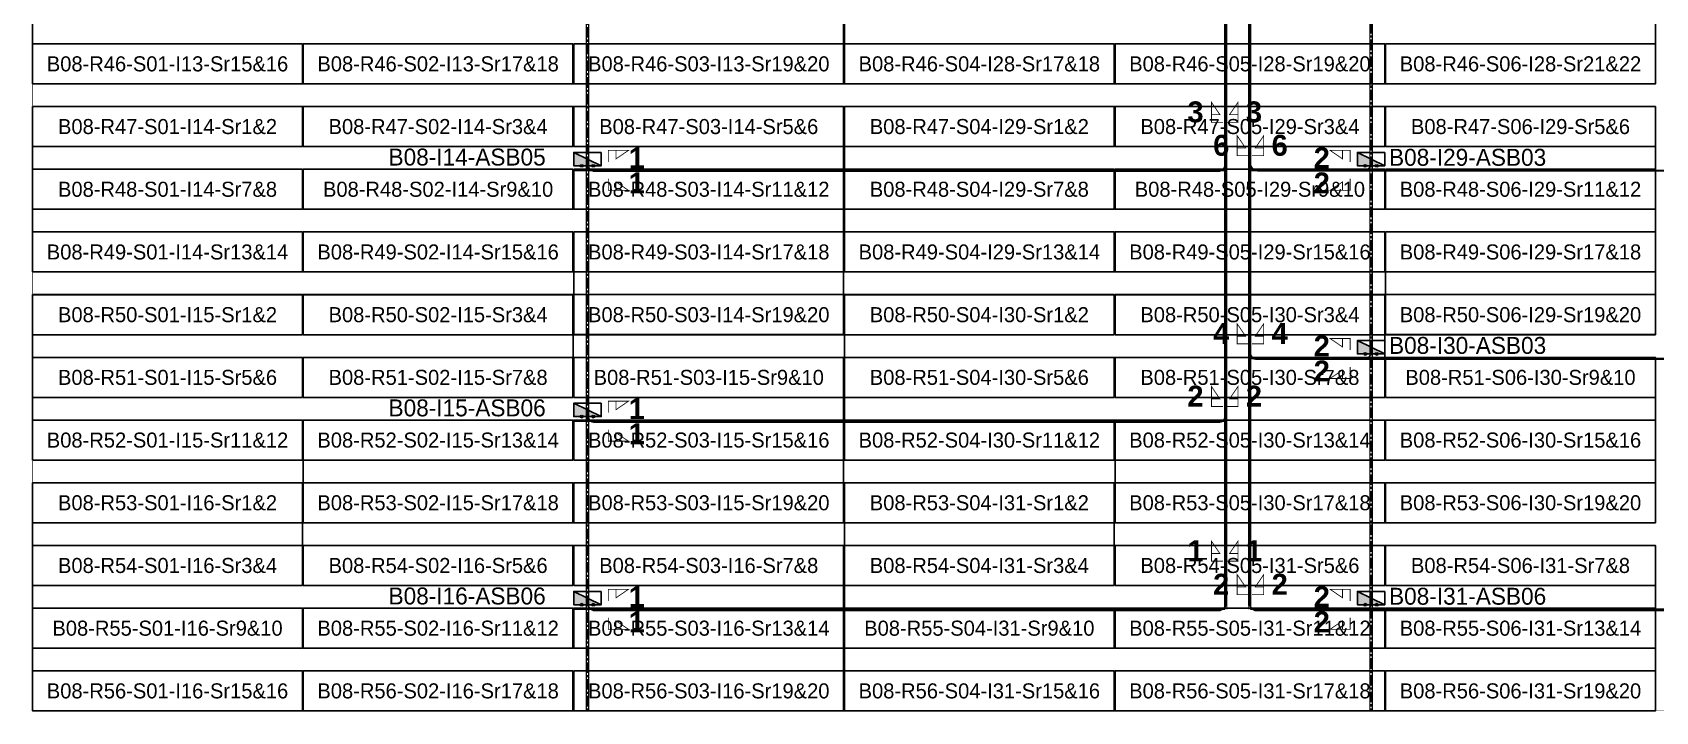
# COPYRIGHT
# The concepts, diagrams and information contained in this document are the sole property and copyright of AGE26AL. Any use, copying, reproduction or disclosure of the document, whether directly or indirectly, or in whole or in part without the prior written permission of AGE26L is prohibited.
# Model space of a CAD drawing. Header units: metres. Extents: x 529746 to 530037, y 2674789 to 2675214.
# Drawn here: x 529745.9 to 529940.2, y 2674789.2 to 2674870.4 of the extents above; entities that cross this region are included whole.
import ezdxf
from ezdxf.enums import TextEntityAlignment as Align

# ---------------------------------------------------------------- set-up
doc = ezdxf.new("R2010")
doc.units = ezdxf.units.M
doc.linetypes.add('CENTER', pattern=[2, 1.25, -0.25, 0.25, -0.25])
doc.layers.add('Boundary-12.5 MW Block', color=6, linetype='Continuous', lineweight=9)
doc.layers.add('PILE', color=1, linetype='Continuous', lineweight=15)
for name, color, linetype in [('DC Trench BL-08', 40, 'Continuous'), ('E-Inverter Grouping', 2, 'Continuous'), ('Inverter Block-08', 7, 'Continuous'), ('LT Cable(AG) INV to LT Panel BL-08', 2, 'Continuous'), ('Messenger Wire Block-06 (Master Path)', 30, 'Continuous'), ('Messenger Wire Block-06 (MW Path)', 191, 'Continuous'), ('MMS Table Block-08', 8, 'Continuous'), ('Plan Line - DC BL-08', 40, 'Continuous'), ('Section Marking BL-08', 2, 'Continuous')]:
    doc.layers.add(name, color=color, linetype=linetype)
doc.styles.add('BoldTextStyle', font='arialbd.ttf')
doc.styles.get("Standard").update_dxf_attribs({"font": 'Adani Regular.ttf'})

# ---------------------------------------------------------------- blocks, each defined once
blk = doc.blocks.new('MMS Table (32.292 x 4.788)')
at = {"color": 0}
blk.add_lwpolyline([(0, -0.002), (0, 4.786), (32.292, 4.786), (32.292, -0.002)], close=True, dxfattribs=at)
at = {"color": 7}
blk.add_attdef('ID1', text='', height=1.8, dxfattribs=at).set_placement((16.146, 2.392), align=Align.MIDDLE_CENTER)
blk = doc.blocks.new('Inverter Block')
h = blk.add_hatch(color=0)
h.dxf.hatch_style = 1
h.paths.add_polyline_path([(-1.46, 2.27), (-1.46, 0.85), (1.46, 0.85)])
at = {"color": 0}
blk.add_lwpolyline([(1.46, 2.27), (-1.46, 2.27), (-1.46, 0.85), (1.46, 0.85)], close=True, dxfattribs=at)
blk.add_lwpolyline([(-1.46, 2.27), (1.46, 0.85)], dxfattribs=at)
at = {"layer": 'PILE'}
for centre in [(-0.61, 0.85), (0.61, 0.85)]:
    blk.add_circle(centre, 0.156, dxfattribs=at)
at = {"color": 7}
blk.add_attdef('ID', (-1.46, 3.01), '', height=1.8, dxfattribs=at)

msp = doc.modelspace()

# ---------------------------------------------------------------- linework, layer by layer
at = {"layer": 'Boundary-12.5 MW Block', "const_width": 0.05}
msp.add_lwpolyline([(529745.89, 2675214.08), (530037.32, 2675214.08), (530037.32, 2674789.29), (529745.89, 2674789.29)], close=True, dxfattribs=at)
at = {"layer": 'DC Trench BL-08', "color": 40, "const_width": 0.15}
for points in [[(529812.46, 2675019.08), (529812.16, 2675019.08), (529812.16, 2674789.29), (529812.46, 2674789.29)], [(529906.26, 2674921.58), (529905.96, 2674921.58), (529905.96, 2674789.29), (529906.26, 2674789.29)]]:
    msp.add_lwpolyline(points, close=True, dxfattribs=at)
at = {"layer": 'E-Inverter Grouping', "color": 3}
for points in [[(529745.89, 2674891.57), (529778.18, 2674891.57), (529778.18, 2674884.07), (529842.97, 2674884.07), (529842.97, 2674864.29), (529745.89, 2674864.29)], [(529842.97, 2674834.29), (529810.68, 2674834.29), (529810.68, 2674841.79), (529745.89, 2674841.79), (529745.89, 2674861.57), (529842.97, 2674861.57)], [(529940.14, 2674834.29), (529907.85, 2674834.29), (529907.85, 2674841.79), (529843.07, 2674841.79), (529843.07, 2674861.57), (529940.14, 2674861.57)], [(529810.58, 2674831.57), (529842.97, 2674831.57), (529842.97, 2674811.79), (529778.28, 2674811.79), (529778.28, 2674819.29), (529745.89, 2674819.29), (529745.89, 2674839.07), (529810.58, 2674839.07)], [(529907.75, 2674831.57), (529940.14, 2674831.57), (529940.14, 2674811.79), (529875.46, 2674811.79), (529875.46, 2674819.29), (529843.07, 2674819.29), (529843.07, 2674839.07), (529907.75, 2674839.07)], [(529745.89, 2674816.57), (529778.18, 2674816.57), (529778.18, 2674809.07), (529842.97, 2674809.07), (529842.97, 2674789.29), (529745.89, 2674789.29)], [(529843.07, 2674816.57), (529875.36, 2674816.57), (529875.36, 2674809.07), (529940.14, 2674809.07), (529940.14, 2674789.29), (529843.07, 2674789.29)]]:
    msp.add_lwpolyline(points, close=True, dxfattribs=at)
at = {"layer": 'E-Inverter Grouping'}
msp.add_lwpolyline([(529940.14, 2674864.29), (529843.07, 2674864.29), (529843.07, 2674884.08), (529875.46, 2674884.08), (529875.46, 2674891.58), (529940.14, 2674891.58)], close=True, dxfattribs=at)
at = {"layer": 'LT Cable(AG) INV to LT Panel BL-08'}
for points in [[(529901.6, 2675001.59), (529899.13, 2675001.59), (529898.05, 2675001.59, -0.132327), (529897.6, 2675001.72), (529896.5, 2675002.35, 0.132327), (529896.05, 2675002.47), (529889.71, 2675002.47, 0.414214), (529888.81, 2675001.57), (529888.81, 2674983.37, -0.017958), (529888.8, 2674983.31), (529888.7, 2674981.82, 0.017958), (529888.69, 2674981.75), (529888.69, 2674854.74, -0.414214), (529887.79, 2674853.84), (529813.21, 2674853.84, -0.414214), (529812.31, 2674854.74), (529812.31, 2674855.19)], [(529899.53, 2675001.57), (529899.13, 2675001.57), (529898.05, 2675001.57, -0.132327), (529897.6, 2675001.69), (529896.5, 2675002.33, 0.132327), (529896.05, 2675002.45), (529889.73, 2675002.45, 0.414214), (529888.83, 2675001.55), (529888.83, 2674983.37, -0.017958), (529888.83, 2674983.3), (529888.72, 2674981.82, 0.017958), (529888.72, 2674981.75), (529888.72, 2674824.71, -0.414214), (529887.82, 2674823.81), (529813.21, 2674823.81, -0.414214), (529812.31, 2674824.71), (529812.31, 2674825.19)], [(529899.53, 2675001.54), (529899.13, 2675001.54), (529898.05, 2675001.54, -0.132327), (529897.6, 2675001.67), (529896.5, 2675002.3, 0.132327), (529896.05, 2675002.42), (529889.76, 2675002.42, 0.414214), (529888.86, 2675001.52), (529888.86, 2674983.37, -0.017958), (529888.85, 2674983.3), (529888.75, 2674981.82, 0.017958), (529888.74, 2674981.75), (529888.74, 2674802.19, -0.414214), (529887.84, 2674801.29), (529813.21, 2674801.29, -0.414214), (529812.31, 2674802.19), (529812.31, 2674802.69)], [(529899.53, 2675001.52), (529899.13, 2675001.52), (529898.02, 2675001.52, 0.112934), (529897.63, 2675001.43), (529896.51, 2675000.89, -0.112934), (529896.12, 2675000.8), (529892.31, 2675000.8, 0.414214), (529891.41, 2674999.9), (529891.41, 2674983.37, 0.017704), (529891.41, 2674983.3), (529891.51, 2674981.82, -0.017704), (529891.52, 2674981.75), (529891.52, 2674802.19, 0.414214), (529892.42, 2674801.29), (529970, 2674801.29, 0.414214), (529970.9, 2674802.19), (529970.9, 2674802.69)], [(529899.53, 2675001.49), (529899.13, 2675001.49), (529898.02, 2675001.49, 0.112934), (529897.63, 2675001.4), (529896.52, 2675000.87, -0.112934), (529896.13, 2675000.78), (529892.33, 2675000.78, 0.414214), (529891.43, 2674999.88), (529891.43, 2674983.37, 0.017704), (529891.43, 2674983.3), (529891.54, 2674981.82, -0.017704), (529891.54, 2674981.75), (529891.54, 2674802.21, 0.414214), (529892.44, 2674801.31), (529905.21, 2674801.31, 0.414214), (529906.11, 2674802.21), (529906.11, 2674802.69)]]:
    msp.add_lwpolyline(points, format="xyb", dxfattribs=at)
at = {"layer": 'LT Cable(AG) INV to LT Panel BL-08', "color": 5}
for points in [[(529898.51, 2675001.18), (529898.21, 2675001.18, 0.058946), (529898, 2675001.15), (529896.44, 2675000.78, -0.058946), (529896.23, 2675000.75), (529892.36, 2675000.75, 0.414214), (529891.46, 2674999.85), (529891.46, 2674983.37, 0.017704), (529891.46, 2674983.31), (529891.56, 2674981.82, -0.017704), (529891.57, 2674981.75), (529891.57, 2674832.24, 0.414214), (529892.47, 2674831.34), (529970, 2674831.34, 0.414214), (529970.9, 2674832.24), (529970.9, 2674832.69)], [(529898.51, 2675001.15), (529898.21, 2675001.15, 0.058946), (529898, 2675001.13), (529896.44, 2675000.75, -0.058946), (529896.23, 2675000.73), (529892.38, 2675000.73, 0.414214), (529891.48, 2674999.83), (529891.48, 2674983.37, 0.017704), (529891.48, 2674983.31), (529891.59, 2674981.82, -0.017704), (529891.59, 2674981.76), (529891.59, 2674832.26, 0.414214), (529892.49, 2674831.36), (529905.21, 2674831.36, 0.414214), (529906.11, 2674832.26), (529906.11, 2674832.69)], [(529898.51, 2675001.13), (529898.21, 2675001.13, 0.058946), (529898, 2675001.1), (529896.44, 2675000.73, -0.058946), (529896.23, 2675000.7), (529892.41, 2675000.7, 0.414214), (529891.51, 2674999.8), (529891.51, 2674983.37, 0.017704), (529891.51, 2674983.31), (529891.61, 2674981.82, -0.017704), (529891.62, 2674981.76), (529891.62, 2674854.79, 0.414214), (529892.52, 2674853.89), (529970, 2674853.89, 0.414214), (529970.9, 2674854.79), (529970.9, 2674855.19)], [(529898.51, 2675001.1), (529898.21, 2675001.1, 0.058946), (529898, 2675001.08), (529896.44, 2675000.7, -0.058946), (529896.23, 2675000.68), (529892.43, 2675000.68, 0.414214), (529891.53, 2674999.78), (529891.53, 2674983.37, 0.017704), (529891.53, 2674983.31), (529891.64, 2674981.82, -0.017704), (529891.64, 2674981.76), (529891.64, 2674854.81, 0.414214), (529892.54, 2674853.91), (529905.21, 2674853.91, 0.414214), (529906.11, 2674854.81), (529906.11, 2674855.19)]]:
    msp.add_lwpolyline(points, format="xyb", dxfattribs=at)
at = {"layer": 'Messenger Wire Block-06 (Master Path)'}
for points in [[(529888.59, 2674801.44), (529888.59, 2674981.79)], [(529891.67, 2674801.44), (529891.67, 2674981.79)], [(529810.68, 2674853.94), (529888.59, 2674853.94)], [(529891.67, 2674853.94), (529972.54, 2674853.94)], [(529891.67, 2674831.44), (529972.54, 2674831.44)], [(529810.68, 2674823.94), (529888.59, 2674823.94)], [(529810.68, 2674801.44), (529888.59, 2674801.44)], [(529891.67, 2674801.44), (529972.54, 2674801.44)]]:
    msp.add_lwpolyline(points, dxfattribs=at)
at = {"layer": 'Messenger Wire Block-06 (MW Path)', "const_width": 0.1}
for points in [[(529888.84, 2674801.44), (529888.84, 2674981.79)], [(529891.42, 2674801.44), (529891.42, 2674981.79)], [(529810.68, 2674853.94), (529888.59, 2674853.94)], [(529891.67, 2674853.94), (529972.54, 2674853.94)], [(529891.67, 2674831.44), (529972.54, 2674831.44)], [(529810.68, 2674823.94), (529888.59, 2674823.94)], [(529810.68, 2674801.44), (529888.59, 2674801.44)], [(529891.67, 2674801.44), (529972.54, 2674801.44)]]:
    msp.add_lwpolyline(points, dxfattribs=at)
at = {"layer": 'Plan Line - DC BL-08', "color": 6, "linetype": 'CENTER'}
for points in [[(529812.31, 2675019.08), (529812.31, 2674789.29)], [(529906.11, 2674921.58), (529906.11, 2674789.29)]]:
    msp.add_lwpolyline(points, dxfattribs=at)
at = {"layer": 'Section Marking BL-08', "color": 94, "lineweight": 35, "true_color": 0x00a500, "const_width": 0.1}
for points in [[(529888.39, 2674859.69), (529887, 2674859.69), (529887, 2674862.09), (529888.01, 2674860.61), (529887, 2674860.61)], [(529888.79, 2674859.69), (529890.18, 2674859.69), (529890.18, 2674862.09), (529889.17, 2674860.61), (529890.18, 2674860.61)], [(529891.47, 2674855.69), (529890.08, 2674855.69), (529890.08, 2674858.09), (529891.09, 2674856.61), (529890.08, 2674856.61)], [(529891.87, 2674855.69), (529893.26, 2674855.69), (529893.26, 2674858.09), (529892.25, 2674856.61), (529893.26, 2674856.61)], [(529814.81, 2674854.94), (529814.81, 2674856.33), (529817.21, 2674856.33), (529815.73, 2674855.32), (529815.73, 2674856.33)], [(529903.61, 2674854.94), (529903.61, 2674856.33), (529901.21, 2674856.33), (529902.69, 2674855.32), (529902.69, 2674856.33)], [(529814.81, 2674852.94), (529814.81, 2674851.55), (529817.21, 2674851.55), (529815.73, 2674852.56), (529815.73, 2674851.55)], [(529903.61, 2674852.94), (529903.61, 2674851.55), (529901.21, 2674851.55), (529902.69, 2674852.56), (529902.69, 2674851.55)], [(529891.47, 2674833.19), (529890.08, 2674833.19), (529890.08, 2674835.59), (529891.09, 2674834.11), (529890.08, 2674834.11)], [(529891.87, 2674833.19), (529893.26, 2674833.19), (529893.26, 2674835.59), (529892.25, 2674834.11), (529893.26, 2674834.11)], [(529903.61, 2674832.44), (529903.61, 2674833.83), (529901.21, 2674833.83), (529902.69, 2674832.82), (529902.69, 2674833.83)], [(529903.61, 2674830.44), (529903.61, 2674829.05), (529901.21, 2674829.05), (529902.69, 2674830.06), (529902.69, 2674829.05)], [(529888.39, 2674825.69), (529887, 2674825.69), (529887, 2674828.09), (529888.01, 2674826.61), (529887, 2674826.61)], [(529888.79, 2674825.69), (529890.18, 2674825.69), (529890.18, 2674828.09), (529889.17, 2674826.61), (529890.18, 2674826.61)], [(529814.81, 2674824.94), (529814.81, 2674826.33), (529817.21, 2674826.33), (529815.73, 2674825.32), (529815.73, 2674826.33)], [(529814.81, 2674822.94), (529814.81, 2674821.55), (529817.21, 2674821.55), (529815.73, 2674822.56), (529815.73, 2674821.55)], [(529888.39, 2674807.19), (529887, 2674807.19), (529887, 2674809.59), (529888.01, 2674808.11), (529887, 2674808.11)], [(529888.79, 2674807.19), (529890.18, 2674807.19), (529890.18, 2674809.59), (529889.17, 2674808.11), (529890.18, 2674808.11)], [(529891.47, 2674803.19), (529890.08, 2674803.19), (529890.08, 2674805.59), (529891.09, 2674804.11), (529890.08, 2674804.11)], [(529891.87, 2674803.19), (529893.26, 2674803.19), (529893.26, 2674805.59), (529892.25, 2674804.11), (529893.26, 2674804.11)], [(529814.81, 2674802.44), (529814.81, 2674803.83), (529817.21, 2674803.83), (529815.73, 2674802.82), (529815.73, 2674803.83)], [(529903.61, 2674802.44), (529903.61, 2674803.83), (529901.21, 2674803.83), (529902.69, 2674802.82), (529902.69, 2674803.83)], [(529814.81, 2674800.44), (529814.81, 2674799.05), (529817.21, 2674799.05), (529815.73, 2674800.06), (529815.73, 2674799.05)], [(529903.61, 2674800.44), (529903.61, 2674799.05), (529901.21, 2674799.05), (529902.69, 2674800.06), (529902.69, 2674799.05)]]:
    msp.add_lwpolyline(points, dxfattribs=at)

# ---------------------------------------------------------------- block references
at = {"layer": 'Inverter Block-08'}
ref = msp.add_blockref('Inverter Block', (529812.31, 2674853.53), dxfattribs=dict(at, xscale=1.124999999976148, yscale=1.124999999976148, zscale=1.124999999976148))
ref.add_attrib('ID', 'B08-I14-ASB05', (529788.49, 2674854.52), dxfattribs={"layer": '0', "color": 7, "height": 2.025})
ref = msp.add_blockref('Inverter Block', (529906.11, 2674853.53), dxfattribs=dict(at, xscale=1.124999999976148, yscale=1.124999999976148, zscale=1.124999999976148))
ref.add_attrib('ID', 'B08-I29-ASB03', (529908.26, 2674854.49), dxfattribs={"layer": '0', "color": 7, "height": 2.025})
ref = msp.add_blockref('Inverter Block', (529906.11, 2674831.03), dxfattribs=dict(at, xscale=1.124999999976148, yscale=1.124999999976148, zscale=1.124999999976148))
ref.add_attrib('ID', 'B08-I30-ASB03', (529908.26, 2674831.99), dxfattribs={"layer": '0', "color": 7, "height": 2.025})
ref = msp.add_blockref('Inverter Block', (529812.31, 2674823.53), dxfattribs=dict(at, xscale=1.124999999976148, yscale=1.124999999976148, zscale=1.124999999976148))
ref.add_attrib('ID', 'B08-I15-ASB06', (529788.49, 2674824.52), dxfattribs={"layer": '0', "color": 7, "height": 2.025})
ref = msp.add_blockref('Inverter Block', (529812.31, 2674801.03), dxfattribs=dict(at, xscale=1.124999999976148, yscale=1.124999999976148, zscale=1.124999999976148))
ref.add_attrib('ID', 'B08-I16-ASB06', (529788.49, 2674802.02), dxfattribs={"layer": '0', "color": 7, "height": 2.025})
ref = msp.add_blockref('Inverter Block', (529906.11, 2674801.03), dxfattribs=dict(at, xscale=1.124999999976148, yscale=1.124999999976148, zscale=1.124999999976148))
ref.add_attrib('ID', 'B08-I31-ASB06', (529908.26, 2674801.99), dxfattribs={"layer": '0', "color": 7, "height": 2.025})
at = {"layer": 'MMS Table Block-08'}
for p, values in [((529745.89, 2674864.29), {'ID1': 'B08-R46-S01-I13-Sr15&16'}), ((529778.28, 2674864.29), {'ID1': 'B08-R46-S02-I13-Sr17&18'}), ((529810.68, 2674864.29), {'ID1': 'B08-R46-S03-I13-Sr19&20'}), ((529843.07, 2674864.29), {'ID1': 'B08-R46-S04-I28-Sr17&18'}), ((529875.46, 2674864.29), {'ID1': 'B08-R46-S05-I28-Sr19&20'}), ((529907.85, 2674864.29), {'ID1': 'B08-R46-S06-I28-Sr21&22'}), ((529745.89, 2674856.79), {'ID1': 'B08-R47-S01-I14-Sr1&2'}), ((529778.28, 2674856.79), {'ID1': 'B08-R47-S02-I14-Sr3&4'}), ((529810.68, 2674856.79), {'ID1': 'B08-R47-S03-I14-Sr5&6'}), ((529843.07, 2674856.79), {'ID1': 'B08-R47-S04-I29-Sr1&2'}), ((529875.46, 2674856.79), {'ID1': 'B08-R47-S05-I29-Sr3&4'}), ((529907.85, 2674856.79), {'ID1': 'B08-R47-S06-I29-Sr5&6'}), ((529745.89, 2674849.29), {'ID1': 'B08-R48-S01-I14-Sr7&8'}), ((529778.28, 2674849.29), {'ID1': 'B08-R48-S02-I14-Sr9&10'}), ((529810.68, 2674849.29), {'ID1': 'B08-R48-S03-I14-Sr11&12'}), ((529843.07, 2674849.29), {'ID1': 'B08-R48-S04-I29-Sr7&8'}), ((529875.46, 2674849.29), {'ID1': 'B08-R48-S05-I29-Sr9&10'}), ((529907.85, 2674849.29), {'ID1': 'B08-R48-S06-I29-Sr11&12'}), ((529745.89, 2674841.79), {'ID1': 'B08-R49-S01-I14-Sr13&14'}), ((529778.28, 2674841.79), {'ID1': 'B08-R49-S02-I14-Sr15&16'}), ((529810.68, 2674841.79), {'ID1': 'B08-R49-S03-I14-Sr17&18'}), ((529843.07, 2674841.79), {'ID1': 'B08-R49-S04-I29-Sr13&14'}), ((529875.46, 2674841.79), {'ID1': 'B08-R49-S05-I29-Sr15&16'}), ((529907.85, 2674841.79), {'ID1': 'B08-R49-S06-I29-Sr17&18'}), ((529745.89, 2674834.29), {'ID1': 'B08-R50-S01-I15-Sr1&2'}), ((529778.28, 2674834.29), {'ID1': 'B08-R50-S02-I15-Sr3&4'}), ((529810.68, 2674834.29), {'ID1': 'B08-R50-S03-I14-Sr19&20'}), ((529843.07, 2674834.29), {'ID1': 'B08-R50-S04-I30-Sr1&2'}), ((529875.46, 2674834.29), {'ID1': 'B08-R50-S05-I30-Sr3&4'}), ((529907.85, 2674834.29), {'ID1': 'B08-R50-S06-I29-Sr19&20'}), ((529745.89, 2674826.79), {'ID1': 'B08-R51-S01-I15-Sr5&6'}), ((529778.28, 2674826.79), {'ID1': 'B08-R51-S02-I15-Sr7&8'}), ((529810.68, 2674826.79), {'ID1': 'B08-R51-S03-I15-Sr9&10'}), ((529843.07, 2674826.79), {'ID1': 'B08-R51-S04-I30-Sr5&6'}), ((529875.46, 2674826.79), {'ID1': 'B08-R51-S05-I30-Sr7&8'}), ((529907.85, 2674826.79), {'ID1': 'B08-R51-S06-I30-Sr9&10'}), ((529745.89, 2674819.29), {'ID1': 'B08-R52-S01-I15-Sr11&12'}), ((529778.28, 2674819.29), {'ID1': 'B08-R52-S02-I15-Sr13&14'}), ((529810.68, 2674819.29), {'ID1': 'B08-R52-S03-I15-Sr15&16'}), ((529843.07, 2674819.29), {'ID1': 'B08-R52-S04-I30-Sr11&12'}), ((529875.46, 2674819.29), {'ID1': 'B08-R52-S05-I30-Sr13&14'}), ((529907.85, 2674819.29), {'ID1': 'B08-R52-S06-I30-Sr15&16'}), ((529745.89, 2674811.79), {'ID1': 'B08-R53-S01-I16-Sr1&2'}), ((529778.28, 2674811.79), {'ID1': 'B08-R53-S02-I15-Sr17&18'}), ((529810.68, 2674811.79), {'ID1': 'B08-R53-S03-I15-Sr19&20'}), ((529843.07, 2674811.79), {'ID1': 'B08-R53-S04-I31-Sr1&2'}), ((529875.46, 2674811.79), {'ID1': 'B08-R53-S05-I30-Sr17&18'}), ((529907.85, 2674811.79), {'ID1': 'B08-R53-S06-I30-Sr19&20'}), ((529745.89, 2674804.29), {'ID1': 'B08-R54-S01-I16-Sr3&4'}), ((529778.28, 2674804.29), {'ID1': 'B08-R54-S02-I16-Sr5&6'}), ((529810.68, 2674804.29), {'ID1': 'B08-R54-S03-I16-Sr7&8'}), ((529843.07, 2674804.29), {'ID1': 'B08-R54-S04-I31-Sr3&4'}), ((529875.46, 2674804.29), {'ID1': 'B08-R54-S05-I31-Sr5&6'}), ((529907.85, 2674804.29), {'ID1': 'B08-R54-S06-I31-Sr7&8'}), ((529745.89, 2674796.79), {'ID1': 'B08-R55-S01-I16-Sr9&10'}), ((529778.28, 2674796.79), {'ID1': 'B08-R55-S02-I16-Sr11&12'}), ((529810.68, 2674796.79), {'ID1': 'B08-R55-S03-I16-Sr13&14'}), ((529843.07, 2674796.79), {'ID1': 'B08-R55-S04-I31-Sr9&10'}), ((529875.46, 2674796.79), {'ID1': 'B08-R55-S05-I31-Sr11&12'}), ((529907.85, 2674796.79), {'ID1': 'B08-R55-S06-I31-Sr13&14'}), ((529745.89, 2674789.29), {'ID1': 'B08-R56-S01-I16-Sr15&16'}), ((529778.28, 2674789.29), {'ID1': 'B08-R56-S02-I16-Sr17&18'}), ((529810.68, 2674789.29), {'ID1': 'B08-R56-S03-I16-Sr19&20'}), ((529843.07, 2674789.29), {'ID1': 'B08-R56-S04-I31-Sr15&16'}), ((529875.46, 2674789.29), {'ID1': 'B08-R56-S05-I31-Sr17&18'}), ((529907.85, 2674789.29), {'ID1': 'B08-R56-S06-I31-Sr19&20'})]:
    msp.add_blockref('MMS Table (32.292 x 4.788)', p, dxfattribs=at).add_auto_attribs(values)

# ---------------------------------------------------------------- texts
at = {"layer": 'Section Marking BL-08', "color": 94, "true_color": 0x00a500, "style": 'BoldTextStyle'}
for s, p in [('3', (529885.09, 2674860.94)), ('3', (529892.09, 2674860.94)), ('6', (529888.17, 2674856.94)), ('6', (529895.17, 2674856.94)), ('1', (529818.21, 2674855.44)), ('2', (529900.21, 2674855.44)), ('1', (529818.21, 2674852.44)), ('2', (529900.21, 2674852.44)), ('4', (529888.17, 2674834.44)), ('4', (529895.17, 2674834.44)), ('2', (529900.21, 2674832.94)), ('2', (529900.21, 2674829.94)), ('1', (529818.21, 2674825.44)), ('2', (529885.09, 2674826.94)), ('2', (529892.09, 2674826.94)), ('1', (529818.21, 2674822.44)), ('1', (529885.09, 2674808.44)), ('1', (529892.09, 2674808.44)), ('2', (529888.17, 2674804.44)), ('2', (529895.17, 2674804.44)), ('1', (529818.21, 2674802.94)), ('2', (529900.21, 2674802.94)), ('1', (529818.21, 2674799.94)), ('2', (529900.21, 2674799.94))]:
    msp.add_text(s, height=2.5, dxfattribs=at).set_placement(p, align=Align.MIDDLE_CENTER)

doc.saveas('drawing.dxf')
